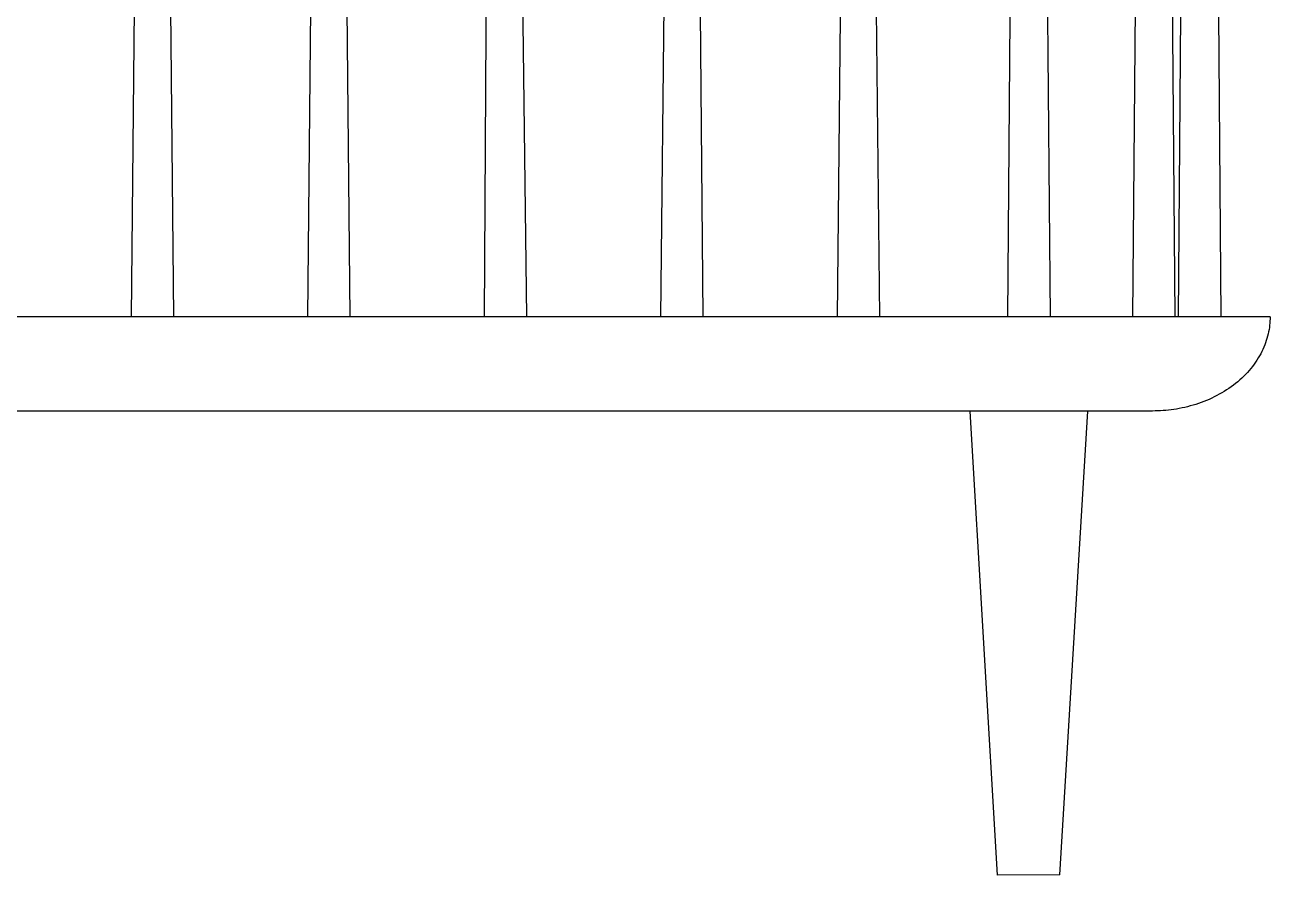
# Model space of a CAD drawing. Header units: inches. Extents: x 0 to 7318, y 0 to 812.
# Drawn here: x 3111 to 3640, y 15 to 376 of the extents above; entities that cross this region are included whole.
import ezdxf

# ---------------------------------------------------------------- set-up
doc = ezdxf.new("R2010")
doc.units = ezdxf.units.IN
doc.header["$MEASUREMENT"] = 0

# ---------------------------------------------------------------- blocks, each defined once
blk = doc.blocks.new('SC2_RIGHT')
at = {"color": 7}
for points in [[(3616.21, 638.72, 0), (3619.13, 252.16, 0)], [(3603.95, 620.45, 0), (3601.13, 252.16, 0)], [(3596.62, 612.81, 0), (3599.65, 252.16, 0)], [(3585.59, 603.56, 0), (3582.84, 383.82, 0), (3581.65, 252.16, 0)], [(3543.75, 580.68, 0), (3544.73, 490.95, 0), (3545.44, 395.89, 0), (3546.6, 252.16, 0)], [(3531.28, 575.99, 0), (3530.35, 447.66, 0), (3529.7, 397.59, 0), (3528.6, 252.16, 0)], [(3458.4, 558.8, 0), (3457.59, 393.82, 0), (3456.13, 252.16, 0)], [(3470.7, 560.79, 0), (3472.58, 395.63, 0), (3474.13, 252.16, 0)], [(3159.13, 552.2, 0), (3157.54, 397.69, 0), (3156.13, 252.16, 0)], [(3171.13, 552.2, 0), (3172.7, 397.8, 0), (3174.13, 252.16, 0)], [(3234.13, 552.2, 0), (3232.86, 430.42, 0), (3232.49, 397.83, 0), (3231.13, 252.16, 0)], [(3246.13, 552.2, 0), (3246.59, 484.54, 0), (3247.62, 397.68, 0), (3249.13, 252.16, 0)], [(3309.13, 552.2, 0), (3308.87, 521.19, 0), (3307.71, 420.08, 0), (3307.55, 407.82, 0), (3307.06, 397.84, 0), (3306.13, 252.16, 0)], [(3321.13, 552.2, 0), (3322.47, 388.58, 0), (3324.13, 252.16, 0)], [(3384.13, 552.2, 0), (3383.26, 454.42, 0), (3382.85, 415.53, 0), (3382.68, 397.88, 0), (3381.13, 252.16, 0)], [(3396.12, 552.53, 0), (3396.47, 485.45, 0), (3396.82, 453.45, 0), (3397.52, 426.96, 0), (3397.74, 398.07, 0), (3399.13, 252.16, 0)], [(3640.13, 252.16, 0), (2891.47, 252.23, 0), (2840.13, 252.16, 0)], [(3640.02, 249.48, 0), (3639.93, 248.57, 0)], [(3640.08, 250.38, 0), (3640.02, 249.48, 0)], [(3640.12, 251.28, 0), (3640.08, 250.38, 0)], [(3640.13, 252.16, 0), (3640.12, 251.28, 0)], [(3639.06, 243.95, 0), (3638.81, 243.02, 0)], [(3639.29, 244.88, 0), (3639.06, 243.95, 0)], [(3639.49, 245.81, 0), (3639.29, 244.88, 0)], [(3639.67, 246.74, 0), (3639.49, 245.81, 0)], [(3639.81, 247.65, 0), (3639.67, 246.74, 0)], [(3639.93, 248.57, 0), (3639.81, 247.65, 0)], [(3637.06, 238.36, 0), (3636.62, 237.44, 0)], [(3637.47, 239.29, 0), (3637.06, 238.36, 0)], [(3637.85, 240.22, 0), (3637.47, 239.29, 0)], [(3638.2, 241.16, 0), (3637.85, 240.22, 0)], [(3638.52, 242.09, 0), (3638.2, 241.16, 0)], [(3638.81, 243.02, 0), (3638.52, 242.09, 0)], [(3633.95, 232.9, 0), (3633.32, 232.01, 0)], [(3634.54, 233.79, 0), (3633.95, 232.9, 0)], [(3635.11, 234.69, 0), (3634.54, 233.79, 0)], [(3635.64, 235.6, 0), (3635.11, 234.69, 0)], [(3636.15, 236.52, 0), (3635.64, 235.6, 0)], [(3636.62, 237.44, 0), (3636.15, 236.52, 0)], [(3629.75, 227.76, 0), (3628.95, 226.95, 0)], [(3630.52, 228.58, 0), (3629.75, 227.76, 0)], [(3631.26, 229.42, 0), (3630.52, 228.58, 0)], [(3631.98, 230.27, 0), (3631.26, 229.42, 0)], [(3632.66, 231.14, 0), (3631.98, 230.27, 0)], [(3633.32, 232.01, 0), (3632.66, 231.14, 0)], [(3623.61, 222.45, 0), (3622.64, 221.77, 0)], [(3624.56, 223.16, 0), (3623.61, 222.45, 0)], [(3625.48, 223.88, 0), (3624.56, 223.16, 0)], [(3626.39, 224.62, 0), (3625.48, 223.88, 0)], [(3627.27, 225.38, 0), (3626.39, 224.62, 0)], [(3628.12, 226.16, 0), (3627.27, 225.38, 0)], [(3628.95, 226.95, 0), (3628.12, 226.16, 0)], [(3614.21, 217.11, 0), (3613.09, 216.63, 0)], [(3615.32, 217.61, 0), (3614.21, 217.11, 0)], [(3616.41, 218.13, 0), (3615.32, 217.61, 0)], [(3617.49, 218.68, 0), (3616.41, 218.13, 0)], [(3618.55, 219.25, 0), (3617.49, 218.68, 0)], [(3619.6, 219.85, 0), (3618.55, 219.25, 0)], [(3620.63, 220.47, 0), (3619.6, 219.85, 0)], [(3621.64, 221.11, 0), (3620.63, 220.47, 0)], [(3622.64, 221.77, 0), (3621.64, 221.11, 0)], [(3590.13, 212.16, 0), (2890.13, 212.16, 0)], [(3524.34, 14.97, 0), (3512.61, 212.16, 0)], [(3550.82, 15.05, 0), (3562.62, 212.16, 0)], [(3591.24, 212.17, 0), (3590.13, 212.16, 0)], [(3592.36, 212.2, 0), (3591.24, 212.17, 0)], [(3593.49, 212.25, 0), (3592.36, 212.2, 0)], [(3594.62, 212.32, 0), (3593.49, 212.25, 0)], [(3595.76, 212.42, 0), (3594.62, 212.32, 0)], [(3596.91, 212.53, 0), (3595.76, 212.42, 0)], [(3598.07, 212.67, 0), (3596.91, 212.53, 0)], [(3599.23, 212.83, 0), (3598.07, 212.67, 0)], [(3600.39, 213.01, 0), (3599.23, 212.83, 0)], [(3601.55, 213.22, 0), (3600.39, 213.01, 0)], [(3602.72, 213.45, 0), (3601.55, 213.22, 0)], [(3603.89, 213.71, 0), (3602.72, 213.45, 0)], [(3605.05, 213.99, 0), (3603.89, 213.71, 0)], [(3606.22, 214.29, 0), (3605.05, 213.99, 0)], [(3607.38, 214.62, 0), (3606.22, 214.29, 0)], [(3608.53, 214.97, 0), (3607.38, 214.62, 0)], [(3609.68, 215.35, 0), (3608.53, 214.97, 0)], [(3610.83, 215.75, 0), (3609.68, 215.35, 0)], [(3611.97, 216.18, 0), (3610.83, 215.75, 0)], [(3613.09, 216.63, 0), (3611.97, 216.18, 0)], [(3550.82, 15.05, 0), (3524.34, 14.97, 0)]]:
    blk.add_polyline3d(points, dxfattribs=at)

msp = doc.modelspace()

# ---------------------------------------------------------------- block references
msp.add_blockref('SC2_RIGHT', (0, 0))

doc.saveas('drawing.dxf')
